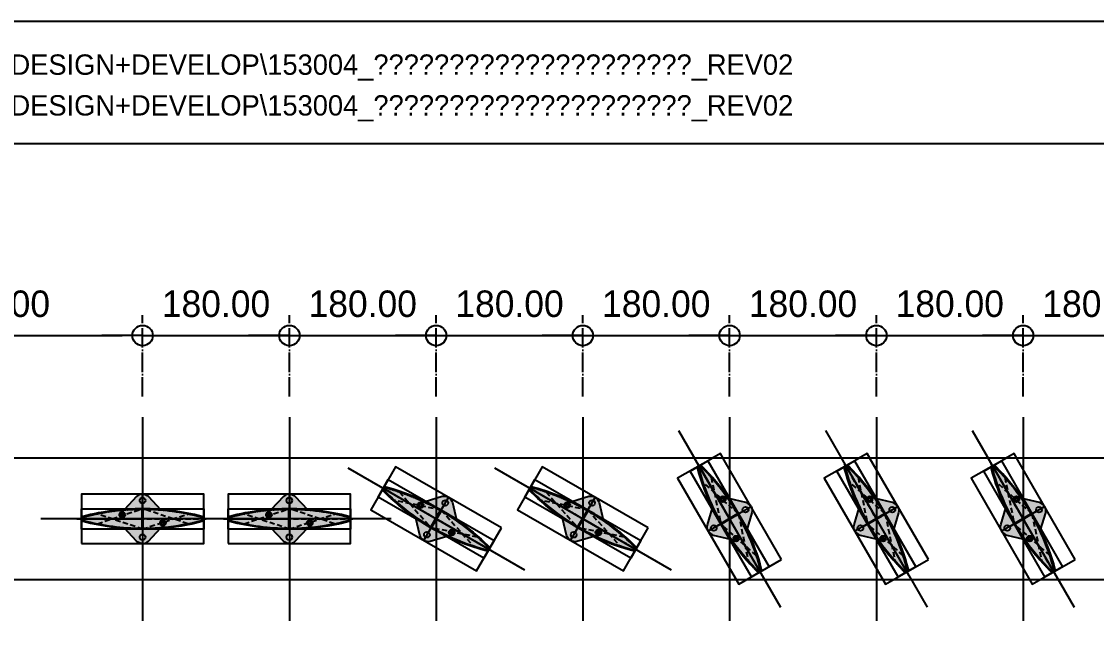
# Model space of a CAD drawing. Header units: millimetres. Extents: x -244126 to 368105, y -173968 to 259060.
# Drawn here: x 68541 to 69860, y 65107 to 65876 of the extents above; entities that cross this region are included whole.
import ezdxf
from ezdxf.enums import TextEntityAlignment as Align

# ---------------------------------------------------------------- set-up
doc = ezdxf.new("R2010")
doc.units = ezdxf.units.MM
doc.header["$MEASUREMENT"] = 0
for name, pattern in [('ACAD_ISO04W100', [30, 24, -3, 0, -3]), ('CENTER', [2, 1.25, -0.25, 0.25, -0.25]), ('HIDDEN', [9.525, 6.35, -3.175]), ('TA_HL_003.00000', [19.5, 10.65, -8.85])]:
    doc.linetypes.add(name, pattern=pattern)
for name, color, linetype in [('000 - D I M', 6, 'Continuous'), ('000 - GRID', 8, 'CENTER'), ('000 - H A T C H', 8, 'Continuous'), ('000 - H I D D E N', 7, 'Continuous'), ('000 - SYMBOL CON', 1, 'Continuous'), ('000 - T E X T', 4, 'Continuous'), ('000 - TITLEBLOCK', 4, 'Continuous'), ('000 - WIPEOUT', 250, 'Continuous'), ('001 - ASCESSORIES', 1, 'Continuous'), ('002 - STRUCTURAL STEEL', 4, 'Continuous'), ('A03_SUN LOUVER', 7, 'Continuous')]:
    doc.layers.add(name, color=color, linetype=linetype)
doc.styles.add('Cetury Gothic', font='GOTHIC.TTF')
doc.styles.add('CORDIA', font='cordia.shx')
doc.styles.add('TA', font='Cordia New.ttf', dxfattribs={"height": 4.5})
doc.dimstyles.new('DIM C-C', dxfattribs={"dimtxt": 0.18, "dimasz": 0.1, "dimexe": 0.1, "dimexo": 0.1, "dimgap": 0.09, "dimtad": 1, "dimtoh": 1, "dimzin": 0, "dimdsep": 46, "dimtxsty": 'CORDIA', "dimblk": 'ORIGIN', "dimcen": 0.1, "dimdle": 0.1, "dimclrd": 40, "dimclre": 140, "dimclrt": 3, "dimadec": 0, "dimazin": 0, "dimtfac": 1, "dimtix": 1, "dimtmove": 2, "dimatfit": 3, "dimfxl": 1, "dimtolj": 1, "dimtzin": 0, "dimarcsym": 0})

# ---------------------------------------------------------------- blocks, each defined once
blk = doc.blocks.new('*U908')
at = {"color": 0}
blk.add_wipeout([(-75, 4680), (75, 4680), (75, 0), (-75, 0)], dxfattribs=at).dxf.layer = '000 - WIPEOUT'
at = {"layer": '002 - STRUCTURAL STEEL', "color": 0, "linetype": 'ByBlock'}
blk.add_lwpolyline([(-75, 4680), (75, 4680), (75, 0), (-75, 0)], close=True, dxfattribs=at)
blk = doc.blocks.new('000 - ASSCESSORIES_FAMELINE_AL.END_CAP_FOR_AF_150_TOP_VIEW')
at = {"layer": '000 - H A T C H'}
h = blk.add_hatch(dxfattribs=at)
h.set_pattern_fill('DOTS', color=8, scale=20)
h.set_pattern_definition([(0, (-55991.9054, -45153.6776), (0.625, 1.25), [0, -1.25])])
h.paths.add_polyline_path([(-22.1, 11.6, 0.045886), (-72.8, 2.9, 0.339294), (-75, 0), (0, 0), (0, 19, -0.414214), (-3.5, 22.5, -0.414214), (0, 26), (0, 30.4, 0.18442), (-7.3, 27.3)])
h.paths.add_polyline_path([(-21.5, 5, -1), (-28.5, 5, -1)], flags=16)
h.paths.add_polyline_path([(75, 0, 0.339294), (72.8, 2.9, 0.045886), (22.1, 11.6), (7.3, 27.3, 0.18442), (0, 30.4), (0, 26, -0.414214), (3.5, 22.5, -0.414214), (0, 19), (0, 0)])
h.paths.add_polyline_path([(-7.3, -27.3, 0.18442), (0, -30.4), (0, -26, -0.414214), (-3.5, -22.5, -0.414214), (0, -19), (0, 0), (-75, 0, 0.339294), (-72.8, -2.9, 0.045886), (-22.1, -11.6)])
h.paths.add_polyline_path([(0, -19, -0.414214), (3.5, -22.5, -0.414214), (0, -26), (0, -30.4, 0.18442), (7.3, -27.3), (22.1, -11.6, 0.045886), (72.8, -2.9, 0.339294), (75, 0), (0, 0)])
h.paths.add_polyline_path([(21.5, -5, -1), (28.5, -5, -1)], flags=16)
at = {"color": 250}
blk.add_lwpolyline([(-75, -30.4), (75, -30.4), (75, 30.4), (-75, 30.4)], close=True, dxfattribs=at)
at = {"layer": '000 - SYMBOL CON', "color": 250}
for p, q in [((0, 0), (0, 30.4)), ((0, 0), (0, 30.4)), ((-75, 0), (0, 0)), ((-75, 0), (0, 0)), ((75, 0), (0, 0)), ((0, 0), (0, -30.4)), ((75, 0), (0, 0)), ((0, 0), (0, -30.4))]:
    blk.add_line(p, q, dxfattribs=at)
at = {"layer": '001 - ASCESSORIES', "color": 0}
for points in [[(0, 30.4, 0.18442), (-7.3, 27.3), (-22.1, 11.6, 0.045886), (-72.8, 2.9, 0.339294), (-75, 0)], [(0, 30.4, -0.18442), (7.3, 27.3), (22.1, 11.6, -0.045886), (72.8, 2.9, -0.339294), (75, 0)], [(0, -30.4, -0.18442), (-7.3, -27.3), (-22.1, -11.6, -0.045886), (-72.8, -2.9, -0.339294), (-75, 0)], [(0, -30.4, 0.18442), (7.3, -27.3), (22.1, -11.6, 0.045886), (72.8, -2.9, 0.339294), (75, 0)]]:
    blk.add_lwpolyline(points, format="xyb", dxfattribs=at)
for centre in [(0, 22.5), (-25, 5), (25, -5), (0, -22.5)]:
    blk.add_circle(centre, 3.5, dxfattribs=at)
blk = doc.blocks.new('000 - FAMELINE_AL.SUN_LV_AF_150_CUT_VIEW')
at = {"layer": '000 - H A T C H'}
h = blk.add_hatch(dxfattribs=at)
h.set_pattern_fill('ANSI32', color=256, scale=0.1)
h.set_pattern_definition([(45, (-10310.8226, 5765.5874), (-0.67351921, 0.67351921), []), (45, (-10310.3736, 5765.5874), (-0.67351921, 0.67351921), [])])
edge = h.paths.add_edge_path(flags=16)
edge.add_arc((-0.8, -11.2), 0.3, 269.8359, 360)
edge.add_line((-0.5, -11.2), (-0.5, 11.2))
edge.add_arc((-0.8, 11.2), 0.3, 0, 90.1641)
edge.add_arc((0, -268.1), 279.6, 90.1641, 94.9125)
edge.add_arc((-23.9, 10), 0.5, 94.9125, 180)
edge.add_line((-24.4, 10), (-24.4, 8.2))
edge.add_arc((-23.9, 8.2), 0.5, 180, 250.8308)
edge.add_arc((-25, 5), 2.85, -44.534, 70.8308, ccw=False)
edge.add_arc((-23.4, 3.4), 0.6, 135.466, 315.466, ccw=False)
edge.add_arc((-25, 5), 1.65, 315.466, 584.534)
edge.add_arc((-26.6, 3.4), 0.6, -135.466, 44.534, ccw=False)
edge.add_arc((-25, 5), 2.85, 109.1692, 224.534, ccw=False)
edge.add_arc((-26.1, 8.2), 0.5, 289.1692, 360)
edge.add_line((-25.6, 8.2), (-25.6, 9.8))
edge.add_arc((-26.1, 9.8), 0.5, 0, 95.366)
edge.add_arc((0, -268.1), 279.6, 95.366, 105.0329)
edge.add_arc((-72, 0), 2, 105.0329, 254.9671)
edge.add_arc((0, 268.1), 279.6, 254.9671, 269.8359)
edge = h.paths.add_edge_path(flags=16)
edge.add_arc((23.9, -8.2), 0.5, 0, 70.8308)
edge.add_arc((25, -5), 2.85, 135.466, 250.8308, ccw=False)
edge.add_arc((23.4, -3.4), 0.6, -44.534, 135.466, ccw=False)
edge.add_arc((25, -5), 1.65, 135.466, 404.534)
edge.add_arc((26.6, -3.4), 0.6, 44.534, 224.534, ccw=False)
edge.add_arc((25, -5), 2.85, -70.8308, 44.534, ccw=False)
edge.add_arc((26.1, -8.2), 0.5, 109.1692, 180)
edge.add_line((25.6, -8.2), (25.6, -9.8))
edge.add_arc((26.1, -9.8), 0.5, 180, 275.366)
edge.add_arc((0, 268.1), 279.6, 275.366, 285.0329)
edge.add_arc((72, 0), 2, 285.0329, 434.9671)
edge.add_arc((0, -268.1), 279.6, 74.9671, 89.8359)
edge.add_arc((0.8, 11.2), 0.3, 89.8359, 180)
edge.add_line((0.5, 11.2), (0.5, -11.2))
edge.add_arc((0.8, -11.2), 0.3, 180, 270.1641)
edge.add_arc((0, 268.1), 279.6, 270.1641, 274.9125)
edge.add_arc((23.9, -10), 0.5, 274.9125, 360)
edge.add_line((24.4, -10), (24.4, -8.2))
edge = h.paths.add_edge_path()
edge.add_arc((72, 0), 3, 285.0329, 434.9671)
edge.add_arc((0, -268.1), 280.6, 74.9671, 105.0329)
edge.add_arc((-72, 0), 3, 105.0329, 254.9671)
edge.add_arc((0, 268.1), 280.6, 254.9671, 285.0329)
edge = h.paths.add_edge_path(flags=16)
edge.add_line((-0.5, 0), (0.5, 0))
h = blk.add_hatch(color=250, dxfattribs=at)
h.dxf.hatch_style = 1
edge = h.paths.add_edge_path()
edge.add_arc((72, 0), 3, 285.0329, 434.9671)
edge.add_arc((0, -268.1), 280.6, 74.9671, 105.0329)
edge.add_arc((-72, 0), 3, 105.0329, 254.9671)
edge.add_arc((0, 268.1), 280.6, 254.9671, 285.0329)
at = {"layer": '000 - H I D D E N', "color": 250, "linetype": 'HIDDEN'}
for p, q in [((0, 17.4), (0, -17.4)), ((-80.7, 0), (80.7, 0))]:
    blk.add_line(p, q, dxfattribs=at)
at = {"layer": '000 - H I D D E N', "color": 8, "linetype": 'HIDDEN'}
for p, q in [((0, -12.5), (-55.6, 5.9)), ((-55.4, -6), (0, 12.5)), ((55.4, -6), (0, 12.5)), ((0, -12.5), (55.6, 5.9))]:
    blk.add_line(p, q, dxfattribs=at)
at = {"layer": 'A03_SUN LOUVER', "color": 0}
blk.add_line((-0.5, 0), (0.5, 0), dxfattribs=at)
for points in [[(72.8, -2.9, 0.766871), (72.8, 2.9, 0.131944), (-72.8, 2.9, 0.766871), (-72.8, -2.9, 0.131944)], [(-0.8, -11.5, 0.415053), (-0.5, -11.2), (-0.5, 11.2, 0.415053), (-0.8, 11.5, 0.020722), (-23.9, 10.5, 0.389318), (-24.4, 10), (-24.4, 8.2, 0.319289), (-24.1, 7.7, -0.550692), (-23, 3, -1), (-23.8, 3.8, 2.386714), (-26.2, 3.8, -1), (-27, 3, -0.550692), (-25.9, 7.7, 0.319289), (-25.6, 8.2), (-25.6, 9.8, 0.441918), (-26.1, 10.3, 0.042205), (-72.5, 1.9, 0.766871), (-72.5, -1.9, 0.064968)], [(24.4, -8.2, 0.319289), (24.1, -7.7, -0.550692), (23, -3, -1), (23.8, -3.8, 2.386714), (26.2, -3.8, -1), (27, -3, -0.550692), (25.9, -7.7, 0.319289), (25.6, -8.2), (25.6, -9.8, 0.441918), (26.1, -10.3, 0.042205), (72.5, -1.9, 0.766871), (72.5, 1.9, 0.064968), (0.8, 11.5, 0.415053), (0.5, 11.2), (0.5, -11.2, 0.415053), (0.8, -11.5, 0.020722), (23.9, -10.5, 0.389318), (24.4, -10)]]:
    blk.add_lwpolyline(points, format="xyb", close=True, dxfattribs=at)
at = {"layer": 'Defpoints', "color": 250}
blk.add_lwpolyline([(75, -12.5), (-75, -12.5), (-75, 12.5), (75, 12.5)], close=True, dxfattribs=at)
blk = doc.blocks.new('*U894')
at = {"color": 3}
blk.add_point((0, -150), dxfattribs=at)
at = {"layer": '000 - GRID', "color": 0, "linetype": 'ByBlock'}
blk.add_line((0, 50), (0, -200), dxfattribs=at)
at = {"layer": '000 - GRID', "color": 0}
blk.add_point((0, 0), dxfattribs=at)
at = {"style": 'TA', "flags": 1}
blk.add_attdef('LOCATION', (6, 6), '', height=4.5, dxfattribs=at)
blk = doc.blocks.new('*U1624')
at = {"layer": '000 - GRID', "linetype": 'ByBlock', "rotation": 270}
blk.add_blockref('*U894', (75, 0), dxfattribs=at)
at = {"layer": '001 - ASCESSORIES', "color": 1}
blk.add_blockref('000 - ASSCESSORIES_FAMELINE_AL.END_CAP_FOR_AF_150_TOP_VIEW', (0, 0), dxfattribs=at)
at = {"layer": 'A03_SUN LOUVER', "color": 0}
blk.add_blockref('000 - FAMELINE_AL.SUN_LV_AF_150_CUT_VIEW', (0, 0), dxfattribs=at)
blk = doc.blocks.new('_Origin')
at = {"color": 0, "linetype": 'ByBlock', "lineweight": -2}
blk.add_line((0, 0), (-1, 0), dxfattribs=at)
blk.add_circle((0, 0), 0.5, dxfattribs=at)
blk = doc.blocks.new('*D2059')
at = {"layer": '000 - D I M', "color": 140, "linetype": 'ACAD_ISO04W100', "lineweight": -2, "transparency": 16777216}
for p, q in [((68329.8, 65415.4), (68329.8, 65515.4)), ((68689.8, 65415.4), (68689.8, 65515.4))]:
    blk.add_line(p, q, dxfattribs=at)
at = {"layer": '000 - D I M', "color": 40, "lineweight": -2, "transparency": 16777216}
blk.add_line((68354.8, 65490.4), (68664.8, 65490.4), dxfattribs=at)
at = {"layer": 'Defpoints', "color": 0, "transparency": 16777216}
for p in [(68689.8, 65490.4), (68329.8, 65390.4), (68689.8, 65390.4)]:
    blk.add_point(p, dxfattribs=at)
at = {"layer": '000 - D I M', "color": 40, "lineweight": -2, "transparency": 16777216, "xscale": 25, "yscale": 25, "zscale": 25, "rotation": 180}
blk.add_blockref('_Origin', (68329.8, 65490.4), dxfattribs=at)
at = {"layer": '000 - D I M', "color": 40, "lineweight": -2, "transparency": 16777216, "xscale": 25, "yscale": 25, "zscale": 25}
blk.add_blockref('_Origin', (68689.8, 65490.4), dxfattribs=at)
at = {"layer": '000 - D I M', "color": 3, "transparency": 16777216, "insert": (68509.8, 65529.2), "char_height": 32.5, "attachment_point": 5, "style": 'CORDIA'}
blk.add_mtext('\\A1;360.00', dxfattribs=at)
blk = doc.blocks.new('*D2060')
at = {"layer": '000 - D I M', "color": 140, "linetype": 'ACAD_ISO04W100', "lineweight": -2, "transparency": 16777216}
for p, q in [((68689.8, 65415.4), (68689.8, 65515.4)), ((68869.8, 65415.4), (68869.8, 65515.4))]:
    blk.add_line(p, q, dxfattribs=at)
at = {"layer": '000 - D I M', "color": 40, "lineweight": -2, "transparency": 16777216}
for p, q in [((68664.8, 65490.4), (68639.8, 65490.4)), ((68689.8, 65490.4), (68869.8, 65490.4)), ((68894.8, 65490.4), (68919.8, 65490.4))]:
    blk.add_line(p, q, dxfattribs=at)
at = {"layer": 'Defpoints', "color": 0, "transparency": 16777216}
for p in [(68869.8, 65490.4), (68689.8, 65390.4), (68869.8, 65390.4)]:
    blk.add_point(p, dxfattribs=at)
at = {"layer": '000 - D I M', "color": 40, "lineweight": -2, "transparency": 16777216, "xscale": 25, "yscale": 25, "zscale": 25}
blk.add_blockref('_Origin', (68689.8, 65490.4), dxfattribs=at)
at = {"layer": '000 - D I M', "color": 40, "lineweight": -2, "transparency": 16777216, "xscale": 25, "yscale": 25, "zscale": 25, "rotation": 180}
blk.add_blockref('_Origin', (68869.8, 65490.4), dxfattribs=at)
at = {"layer": '000 - D I M', "color": 3, "transparency": 16777216, "insert": (68779.8, 65529.2), "char_height": 32.5, "attachment_point": 5, "style": 'CORDIA'}
blk.add_mtext('\\A1;180.00', dxfattribs=at)
blk = doc.blocks.new('*D2061')
at = {"layer": '000 - D I M', "color": 140, "linetype": 'ACAD_ISO04W100', "lineweight": -2, "transparency": 16777216}
for p, q in [((68869.8, 65415.4), (68869.8, 65515.4)), ((69049.8, 65415.4), (69049.8, 65515.4))]:
    blk.add_line(p, q, dxfattribs=at)
at = {"layer": '000 - D I M', "color": 40, "lineweight": -2, "transparency": 16777216}
for p, q in [((68844.8, 65490.4), (68819.8, 65490.4)), ((68869.8, 65490.4), (69049.8, 65490.4)), ((69074.8, 65490.4), (69099.8, 65490.4))]:
    blk.add_line(p, q, dxfattribs=at)
at = {"layer": 'Defpoints', "color": 0, "transparency": 16777216}
for p in [(69049.8, 65490.4), (68869.8, 65390.4), (69049.8, 65390.4)]:
    blk.add_point(p, dxfattribs=at)
at = {"layer": '000 - D I M', "color": 40, "lineweight": -2, "transparency": 16777216, "xscale": 25, "yscale": 25, "zscale": 25}
blk.add_blockref('_Origin', (68869.8, 65490.4), dxfattribs=at)
at = {"layer": '000 - D I M', "color": 40, "lineweight": -2, "transparency": 16777216, "xscale": 25, "yscale": 25, "zscale": 25, "rotation": 180}
blk.add_blockref('_Origin', (69049.8, 65490.4), dxfattribs=at)
at = {"layer": '000 - D I M', "color": 3, "transparency": 16777216, "insert": (68959.8, 65529.2), "char_height": 32.5, "attachment_point": 5, "style": 'CORDIA'}
blk.add_mtext('\\A1;180.00', dxfattribs=at)
blk = doc.blocks.new('*D2062')
at = {"layer": '000 - D I M', "color": 140, "linetype": 'ACAD_ISO04W100', "lineweight": -2, "transparency": 16777216}
for p, q in [((69049.8, 65415.4), (69049.8, 65515.4)), ((69229.8, 65415.4), (69229.8, 65515.4))]:
    blk.add_line(p, q, dxfattribs=at)
at = {"layer": '000 - D I M', "color": 40, "lineweight": -2, "transparency": 16777216}
for p, q in [((69024.8, 65490.4), (68999.8, 65490.4)), ((69049.8, 65490.4), (69229.8, 65490.4)), ((69254.8, 65490.4), (69279.8, 65490.4))]:
    blk.add_line(p, q, dxfattribs=at)
at = {"layer": 'Defpoints', "color": 0, "transparency": 16777216}
for p in [(69229.8, 65490.4), (69049.8, 65390.4), (69229.8, 65390.4)]:
    blk.add_point(p, dxfattribs=at)
at = {"layer": '000 - D I M', "color": 40, "lineweight": -2, "transparency": 16777216, "xscale": 25, "yscale": 25, "zscale": 25}
blk.add_blockref('_Origin', (69049.8, 65490.4), dxfattribs=at)
at = {"layer": '000 - D I M', "color": 40, "lineweight": -2, "transparency": 16777216, "xscale": 25, "yscale": 25, "zscale": 25, "rotation": 180}
blk.add_blockref('_Origin', (69229.8, 65490.4), dxfattribs=at)
at = {"layer": '000 - D I M', "color": 3, "transparency": 16777216, "insert": (69139.8, 65529.2), "char_height": 32.5, "attachment_point": 5, "style": 'CORDIA'}
blk.add_mtext('\\A1;180.00', dxfattribs=at)
blk = doc.blocks.new('*D2063')
at = {"layer": '000 - D I M', "color": 140, "linetype": 'ACAD_ISO04W100', "lineweight": -2, "transparency": 16777216}
for p, q in [((69229.8, 65415.4), (69229.8, 65515.4)), ((69409.8, 65415.4), (69409.8, 65515.4))]:
    blk.add_line(p, q, dxfattribs=at)
at = {"layer": '000 - D I M', "color": 40, "lineweight": -2, "transparency": 16777216}
for p, q in [((69204.8, 65490.4), (69179.8, 65490.4)), ((69229.8, 65490.4), (69409.8, 65490.4)), ((69434.8, 65490.4), (69459.8, 65490.4))]:
    blk.add_line(p, q, dxfattribs=at)
at = {"layer": 'Defpoints', "color": 0, "transparency": 16777216}
for p in [(69409.8, 65490.4), (69229.8, 65390.4), (69409.8, 65390.4)]:
    blk.add_point(p, dxfattribs=at)
at = {"layer": '000 - D I M', "color": 40, "lineweight": -2, "transparency": 16777216, "xscale": 25, "yscale": 25, "zscale": 25}
blk.add_blockref('_Origin', (69229.8, 65490.4), dxfattribs=at)
at = {"layer": '000 - D I M', "color": 40, "lineweight": -2, "transparency": 16777216, "xscale": 25, "yscale": 25, "zscale": 25, "rotation": 180}
blk.add_blockref('_Origin', (69409.8, 65490.4), dxfattribs=at)
at = {"layer": '000 - D I M', "color": 3, "transparency": 16777216, "insert": (69319.8, 65529.2), "char_height": 32.5, "attachment_point": 5, "style": 'CORDIA'}
blk.add_mtext('\\A1;180.00', dxfattribs=at)
blk = doc.blocks.new('*D2064')
at = {"layer": '000 - D I M', "color": 140, "linetype": 'ACAD_ISO04W100', "lineweight": -2, "transparency": 16777216}
for p, q in [((69409.8, 65415.4), (69409.8, 65515.4)), ((69589.8, 65415.4), (69589.8, 65515.4))]:
    blk.add_line(p, q, dxfattribs=at)
at = {"layer": '000 - D I M', "color": 40, "lineweight": -2, "transparency": 16777216}
for p, q in [((69384.8, 65490.4), (69359.8, 65490.4)), ((69409.8, 65490.4), (69589.8, 65490.4)), ((69614.8, 65490.4), (69639.8, 65490.4))]:
    blk.add_line(p, q, dxfattribs=at)
at = {"layer": 'Defpoints', "color": 0, "transparency": 16777216}
for p in [(69589.8, 65490.4), (69409.8, 65390.4), (69589.8, 65390.4)]:
    blk.add_point(p, dxfattribs=at)
at = {"layer": '000 - D I M', "color": 40, "lineweight": -2, "transparency": 16777216, "xscale": 25, "yscale": 25, "zscale": 25}
blk.add_blockref('_Origin', (69409.8, 65490.4), dxfattribs=at)
at = {"layer": '000 - D I M', "color": 40, "lineweight": -2, "transparency": 16777216, "xscale": 25, "yscale": 25, "zscale": 25, "rotation": 180}
blk.add_blockref('_Origin', (69589.8, 65490.4), dxfattribs=at)
at = {"layer": '000 - D I M', "color": 3, "transparency": 16777216, "insert": (69499.8, 65529.2), "char_height": 32.5, "attachment_point": 5, "style": 'CORDIA'}
blk.add_mtext('\\A1;180.00', dxfattribs=at)
blk = doc.blocks.new('*D2065')
at = {"layer": '000 - D I M', "color": 140, "linetype": 'ACAD_ISO04W100', "lineweight": -2, "transparency": 16777216}
for p, q in [((69589.8, 65415.4), (69589.8, 65515.4)), ((69769.8, 65415.4), (69769.8, 65515.4))]:
    blk.add_line(p, q, dxfattribs=at)
at = {"layer": '000 - D I M', "color": 40, "lineweight": -2, "transparency": 16777216}
for p, q in [((69564.8, 65490.4), (69539.8, 65490.4)), ((69589.8, 65490.4), (69769.8, 65490.4)), ((69794.8, 65490.4), (69819.8, 65490.4))]:
    blk.add_line(p, q, dxfattribs=at)
at = {"layer": 'Defpoints', "color": 0, "transparency": 16777216}
for p in [(69769.8, 65490.4), (69589.8, 65390.4), (69769.8, 65390.4)]:
    blk.add_point(p, dxfattribs=at)
at = {"layer": '000 - D I M', "color": 40, "lineweight": -2, "transparency": 16777216, "xscale": 25, "yscale": 25, "zscale": 25}
blk.add_blockref('_Origin', (69589.8, 65490.4), dxfattribs=at)
at = {"layer": '000 - D I M', "color": 40, "lineweight": -2, "transparency": 16777216, "xscale": 25, "yscale": 25, "zscale": 25, "rotation": 180}
blk.add_blockref('_Origin', (69769.8, 65490.4), dxfattribs=at)
at = {"layer": '000 - D I M', "color": 3, "transparency": 16777216, "insert": (69679.8, 65529.2), "char_height": 32.5, "attachment_point": 5, "style": 'CORDIA'}
blk.add_mtext('\\A1;180.00', dxfattribs=at)
blk = doc.blocks.new('*D2066')
at = {"layer": '000 - D I M', "color": 140, "linetype": 'ACAD_ISO04W100', "lineweight": -2, "transparency": 16777216}
for p, q in [((69769.8, 65415.4), (69769.8, 65515.4)), ((69949.8, 65415.4), (69949.8, 65515.4))]:
    blk.add_line(p, q, dxfattribs=at)
at = {"layer": '000 - D I M', "color": 40, "lineweight": -2, "transparency": 16777216}
for p, q in [((69744.8, 65490.4), (69719.8, 65490.4)), ((69769.8, 65490.4), (69949.8, 65490.4)), ((69974.8, 65490.4), (69999.8, 65490.4))]:
    blk.add_line(p, q, dxfattribs=at)
at = {"layer": 'Defpoints', "color": 0, "transparency": 16777216}
for p in [(69949.8, 65490.4), (69769.8, 65390.4), (69949.8, 65390.4)]:
    blk.add_point(p, dxfattribs=at)
at = {"layer": '000 - D I M', "color": 40, "lineweight": -2, "transparency": 16777216, "xscale": 25, "yscale": 25, "zscale": 25}
blk.add_blockref('_Origin', (69769.8, 65490.4), dxfattribs=at)
at = {"layer": '000 - D I M', "color": 40, "lineweight": -2, "transparency": 16777216, "xscale": 25, "yscale": 25, "zscale": 25, "rotation": 180}
blk.add_blockref('_Origin', (69949.8, 65490.4), dxfattribs=at)
at = {"layer": '000 - D I M', "color": 3, "transparency": 16777216, "insert": (69859.8, 65529.2), "char_height": 32.5, "attachment_point": 5, "style": 'CORDIA'}
blk.add_mtext('\\A1;180.00', dxfattribs=at)
blk = doc.blocks.new('A$Cfd196da9')
at = {"color": 0, "linetype": 'ByBlock', "const_width": 0.1}
blk.add_lwpolyline([(-143.5, -98), (96.5, -98), (96.5, 99), (-143.5, 99)], close=True, dxfattribs=at)
blk = doc.blocks.new('*U1681')
at = {"layer": '000 - TITLEBLOCK', "color": 250}
blk.add_lwpolyline([(0, 0), (7425, 0), (7425, 5250), (0, 5250)], close=True, dxfattribs=at)
at = {"layer": '000 - T E X T', "color": 3, "xscale": 25, "yscale": 25, "zscale": 25}
blk.add_blockref('A$Cfd196da9', (3712.5, 2625), dxfattribs=at)
at = {"color": 4, "style": 'TA'}
blk.add_attdef('PAPER_SIZE', text='', height=31.3, dxfattribs=at).set_placement((7107.5, 124.7), align=Align.MIDDLE_RIGHT)
blk.add_attdef('SCALE_SIZE', text='', height=31.3, dxfattribs=at).set_placement((7168.9, 125.3), align=Align.MIDDLE_LEFT)
at = {"layer": '000 - T E X T', "color": 250, "style": 'TA'}
for tag, height, p in [('SUPERLINK', 25, (215.8, 5197.1)), ('NAMEFILE', 25, (215.8, 5147.1)), ('SC', 500, (42, 4690.1))]:
    blk.add_attdef(tag, text='', height=height, dxfattribs=at).set_placement(p, align=Align.MIDDLE_LEFT)
at = {"layer": '000 - T E X T', "color": 4, "style": 'TA'}
for tag, height, p in [('PRELIM_NAME_JOB_1', 25, (6558.3, 4127.4)), ('PRELIM_NAME_JOB_2', 25, (6558.3, 4072.8)), ('PRELIM_NAME_PROJECT_1', 37.5, (6185.1, 3866.4)), ('PRELIM_NAME_PROJECT_2', 37.5, (6185.1, 3773.9)), ('PRELIM_NAME_PROJECT_3', 37.5, (6185.1, 3681.4)), ('PRELIM_NAME_TITLE_3', 30, (6193.8, 924.9)), ('DRAWING_NO1', 30, (6182.6, 411.4)), ('DRAWING_NO2', 30, (6182.6, 311.4)), ('PRELIM_NAME_TITLE_1', 1.2, (247.8, 43.7)), ('PRELIM_NAME_TITLE_2', 1.2, (247.8, 40.3))]:
    blk.add_attdef(tag, text='', height=height, dxfattribs=at).set_placement(p, align=Align.MIDDLE_LEFT)
at = {"layer": '000 - T E X T', "color": 4, "style": 'Cetury Gothic'}
for tag, p in [('SHEET_NO.', (7019.7, 425)), ('TOTAL_SHEET_NO.', (7012.1, 220.5))]:
    blk.add_attdef(tag, text='', height=45, dxfattribs=at).set_placement(p, align=Align.CENTER)
at = {"layer": '000 - T E X T', "color": 4, "style": 'TA'}
blk.add_attdef('NAME_REMARK', (691.1, 216.3), '', height=50, dxfattribs=at)

msp = doc.modelspace()

# ---------------------------------------------------------------- block references
at = {"color": 3, "rotation": 270}
msp.add_blockref('*U908', (67789.76344, 65265.40292), dxfattribs=at)

# ---------------------------------------------------------------- dimensions: what is measured, and where the dimension line sits
at = {"layer": '000 - D I M', "color": 3}
for base, p1, p2, picture, middle in [((68689.76344, 65490.40292), (68329.76344, 65390.40292), (68689.76344, 65390.40292), '*D2059', (68509.76344, 65529.15292)), ((68869.76344, 65490.40292), (68689.76344, 65390.40292), (68869.76344, 65390.40292), '*D2060', (68779.76344, 65529.15292)), ((69049.76344, 65490.40292), (68869.76344, 65390.40292), (69049.76344, 65390.40292), '*D2061', (68959.76344, 65529.15292)), ((69229.76344, 65490.40292), (69049.76344, 65390.40292), (69229.76344, 65390.40292), '*D2062', (69139.76344, 65529.15292)), ((69409.76344, 65490.40292), (69229.76344, 65390.40292), (69409.76344, 65390.40292), '*D2063', (69319.76344, 65529.15292)), ((69589.76344, 65490.40292), (69409.76344, 65390.40292), (69589.76344, 65390.40292), '*D2064', (69499.76344, 65529.15292)), ((69769.76344, 65490.40292), (69589.76344, 65390.40292), (69769.76344, 65390.40292), '*D2065', (69679.76344, 65529.15292)), ((69949.76344, 65490.40292), (69769.76344, 65390.40292), (69949.76344, 65390.40292), '*D2066', (69859.76344, 65529.15292))]:
    dim = msp.add_linear_dim(base=base, p1=p1, p2=p2, dimstyle='DIM C-C', override={"dimscale": 250, "dimtxt": 0.13}, dxfattribs=at)
    dim.commit()
    dim.dimension.update_dxf_attribs({"geometry": picture, "text_midpoint": middle})

# ---------------------------------------------------------------- next in the draw order: block references
at = {"color": 2, "linetype": 'TA_HL_003.00000'}
ref = msp.add_blockref('*U1681', (67507.49949, 60625.84316), dxfattribs=at)
ref.add_attrib('SUPERLINK', 'C:\\TA\\TA_WORK\\FAMELINE_EST_DATA_2020\\153_DESIGN+DEVELOP\\153004_สวนสัตว์แห่งใหม่ย่านคลองหก_REV02', dxfattribs={"layer": '000 - T E X T', "color": 250, "height": 25, "style": 'TA'}).set_placement((67723.30743, 65822.90991), align=Align.MIDDLE_LEFT)
ref.add_attrib('NAMEFILE', 'C:\\TA\\TA_WORK\\FAMELINE_EST_DATA_2020\\153_DESIGN+DEVELOP\\153004_สวนสัตว์แห่งใหม่ย่านคลองหก_REV02', dxfattribs={"layer": '000 - T E X T', "color": 250, "height": 25, "style": 'TA'}).set_placement((67723.30743, 65772.90439), align=Align.MIDDLE_LEFT)
at = {"color": 3}
for p, rotation in [((69409.76344, 65265.40292), 120), ((69589.76344, 65265.40292), 120), ((69769.76344, 65265.40292), 120), ((69049.76344, 65265.40292), 150), ((69229.76344, 65265.40292), 150)]:
    msp.add_blockref('*U1624', p, dxfattribs=dict(at, rotation=rotation))
for p in [(68689.76344, 65265.40292), (68869.76344, 65265.40292)]:
    msp.add_blockref('*U1624', p, dxfattribs=at)
at = {"layer": '000 - GRID', "linetype": 'ByBlock'}
for p in [(68689.76344, 65340.40292), (68869.76344, 65340.40292), (69049.76344, 65340.40292), (69229.76344, 65340.40292), (69409.76344, 65340.40292), (69589.76344, 65340.40292), (69769.76344, 65340.40292)]:
    msp.add_blockref('*U894', p, dxfattribs=at)

doc.saveas('drawing.dxf')
